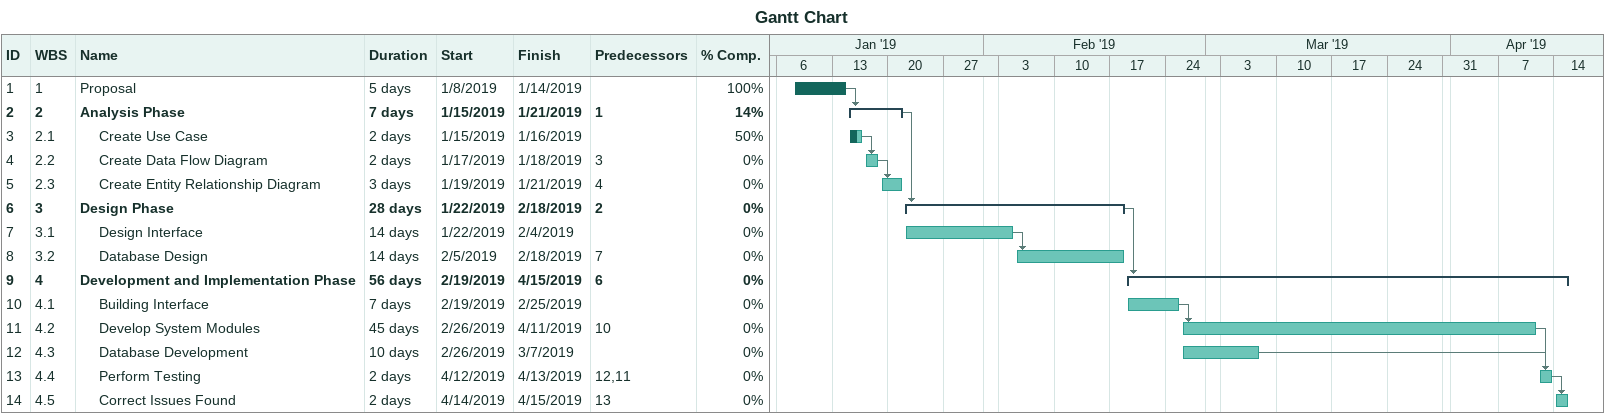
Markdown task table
Gantt Chart

| ID | WBS | Task | Duration | Start | Finish | Predecessors | % complete |
|---|---|---|---|---|---|---|---|
| 1 | 1 | Proposal | 5d | 2019-01-08 | 2019-01-14 |  | 100 |
| 2 | 2 | **Analysis Phase** | 7d | 2019-01-15 | 2019-01-21 | 1 | 14 |
| 3 | 2.1 | Create Use Case | 2d | 2019-01-15 | 2019-01-16 |  | 50 |
| 4 | 2.2 | Create Data Flow Diagram | 2d | 2019-01-17 | 2019-01-18 | 3 | 0 |
| 5 | 2.3 | Create Entity Relationship Diagram | 3d | 2019-01-19 | 2019-01-21 | 4 | 0 |
| 6 | 3 | **Design Phase** | 28d | 2019-01-22 | 2019-02-18 | 2 | 0 |
| 7 | 3.1 | Design Interface | 14d | 2019-01-22 | 2019-02-04 |  | 0 |
| 8 | 3.2 | Database Design | 14d | 2019-02-05 | 2019-02-18 | 7 | 0 |
| 9 | 4 | **Development and Implementation Phase** | 56d | 2019-02-19 | 2019-04-15 | 6 | 0 |
| 10 | 4.1 | Building Interface | 7d | 2019-02-19 | 2019-02-25 |  | 0 |
| 11 | 4.2 | Develop System Modules | 45d | 2019-02-26 | 2019-04-11 | 10 | 0 |
| 12 | 4.3 | Database Development | 10d | 2019-02-26 | 2019-03-07 |  | 0 |
| 13 | 4.4 | Perform Testing | 2d | 2019-04-12 | 2019-04-13 | 12, 11 | 0 |
| 14 | 4.5 | Correct Issues Found | 2d | 2019-04-14 | 2019-04-15 | 13 | 0 |
